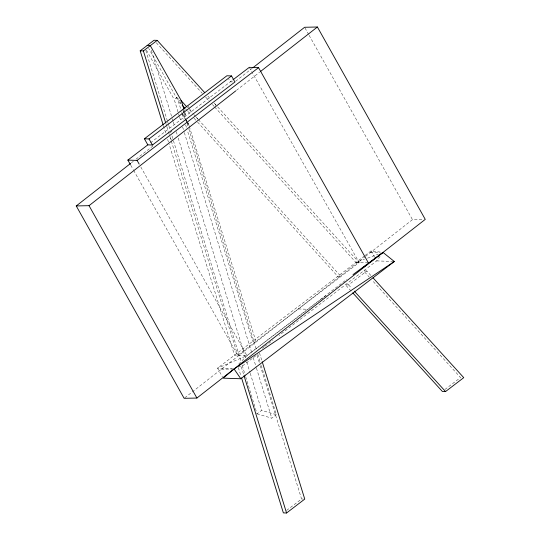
<?xml version="1.0" encoding="UTF-8"?>
<svg xmlns="http://www.w3.org/2000/svg" width="540" height="540" viewBox="0 0 540 540"><rect width="100%" height="100%" fill="white"/><g stroke="black" fill="none" stroke-linecap="round" stroke-linejoin="round"><path stroke-width="0.41" stroke-dasharray="2.7 2.03" d="M380.079 256.338L376.663 260.901L279.072 335.448M238.754 364.115L246.942 355.644L347.024 279.194M131.355 162.837L133.346 161.278M135.999 159.199L153.259 145.699M169.857 132.712L171.848 131.153M235.575 81.29L252.173 68.303M236.412 90.362L259.646 72.184M184.788 397.798L364.932 256.844M365.594 256.325L412.472 219.645L422.861 219.422M179.408 116.458L174.224 99.515L178.774 96.046M150.478 142.83L232.274 80.345M364.487 255.933L217.559 368.165L222.372 376.718M365.141 255.434L371.048 250.918L383.008 252.43M133.65 170.37L237.701 355.327L359.14 262.562L252.2 72.475M262.319 348.246L264.33 346.707M264.998 346.194L273.038 340.051M238.086 366.748L241.279 366.863L256.878 354.949M351.081 291.013L345.411 284.776L348.597 284.884L366.795 270.986L371.331 275.974M245.7 376.785L257.047 413.849L261.596 410.373L276.318 414.7L261.252 365.492M257.047 413.849L271.769 418.176L276.318 414.7M286.625 510.408L301.57 498.987L303.163 499.048M444.953 389.462L460.553 377.548L372.114 280.233M320.672 299.714L246.942 355.644L217.559 368.165L232.423 368.874M321.341 299.207L323.352 297.682M324.02 297.169L326.032 295.643M214.718 107.042L355.955 262.454L364.46 259.301M367.551 258.154L378.371 254.144M370.224 252.7L379.816 252.497M221.292 369.232L232.477 368.989M232.619 81.925L230.31 81.851L228.791 79.144M181.359 100.858L178.166 100.744L148.743 48.438M393.478 261.482L376.663 260.901L375.86 259.47M355.955 262.454L368.381 262.885M366.795 270.986L363.609 270.871L369.279 277.108M298.424 308.941L307.658 309.265M176.499 97.781L179.273 99.536M207.86 96.1L210.465 98.962M214.137 103.005L216.54 105.644M217.667 106.893L359.14 262.562M156.29 42.755L202.237 93.305M205.639 97.052L209.041 100.798M212.45 104.544L214.15 106.414M186.556 106.576L187.589 107.717M189.662 109.998L193.32 114.021M193.84 114.595L195.419 116.33M195.939 116.903L197.89 119.05M198.342 119.549L340.943 276.46L337.757 276.352L197.411 121.919M348.597 284.884L351.432 288.002M180.995 103.862L178.166 100.744L180.913 109.6M185.524 108.844L187.225 110.707M187.792 111.335L190.62 114.446M194.015 118.186L196.844 121.297M371.048 250.918L375.462 258.761M249.311 67.338L251.788 71.739M215.19 104.159L216.175 105.921M196.992 118.058L197.654 119.232M187.799 105.631L188.939 107.656M189.317 108.331L191.221 111.706M182.54 109.64L183.681 111.672M184.066 112.347L185.963 115.722M182.905 114.197L185.193 118.267M185.578 118.949L186.732 121.001M187.117 121.689L189.648 126.184M146.468 50.18L174.224 99.515M180.644 111.092L181.406 112.442M181.784 113.117L184.869 118.604M185.274 119.313L186.476 121.46M186.881 122.175L188.885 125.746M170.465 138.321L171.457 140.083M140.825 167.022L246.942 355.644L234.515 355.212L169.142 144.234M130.761 165.233L133.238 169.641M305.026 28.006L308.732 34.614M309.143 35.35L412.472 219.645M184.147 109.863L184.829 112.064M185.058 112.793L186.455 117.308M188.17 122.843L189.081 125.78M189.29 126.461L255.899 341.422L252.713 341.314L187.394 130.518M259.477 352.964L261.961 360.99M182.405 114.426L183.904 119.252M185.645 124.882L186.394 127.298M257.033 355.259L260.017 364.898M260.267 365.695L301.57 498.987M165.827 123.377L166.556 125.719M166.799 126.502L168.257 131.207M168.5 131.996L170.883 139.685M171.342 141.163L237.701 355.327M241.279 366.863L243.769 374.888M163.397 125.712L165.895 133.765M167.643 139.401L168.892 143.424M238.336 367.551L240.827 375.584M180.502 101.689L180.995 103.302M183.222 110.565L183.958 112.982M184.208 113.792L185.935 119.441M186.185 120.245L186.921 122.668M187.171 123.471L187.913 125.894M188.899 129.121L256.561 350.163M257.796 354.193L260.267 362.266M179.658 117.268L180.893 121.297M182.621 126.947L184.1 131.787M184.349 132.597L251.768 352.829M253.247 357.669L256.21 367.349M256.459 368.159L271.769 418.176M151.355 50.247L172.071 117.922M172.321 118.726L173.056 121.142M173.306 121.952L174.535 125.975M176.263 131.618L177.248 134.838M178.241 138.065L245.808 358.81M246.794 362.036L250 372.506M250.25 373.315L261.596 410.373M145.82 50.497L167.522 121.399M167.771 122.202L168.507 124.619M168.757 125.422L169.992 129.452M171.963 135.898L173.191 139.928M173.441 140.731L241.016 361.483M242.244 365.506L245.45 375.982"/><path stroke-width="0.81" d="M394.315 261.509L234.077 368.955L223.175 378.142L240.827 378.756L394.315 261.509L383.008 252.43L353.032 274.603M252.835 67.79L304.614 27.277L317.399 27L425.257 219.368L196.904 398.041L184.12 398.318L76.255 205.943L130.694 163.357M76.255 205.943L89.039 205.673L235.744 90.882M260.307 71.665L317.399 27M163.148 124.902L140.191 50.821L154.022 40.257L157.214 40.365L204.755 92.678M140.191 50.821L143.383 50.929L157.214 40.365M147.818 144.862L144.396 138.78L226.894 75.769L231.512 75.931L234.934 82.006L152.435 145.017L147.818 144.862L127.872 160.097L130.349 164.498M144.396 138.78L149.02 138.942L231.512 75.931M232.929 79.846L249.311 67.338L258.545 67.655L368.381 262.885M127.872 160.097L137.106 160.421L258.545 67.655M241.576 377.993L283.372 512.892L286.565 513L304.756 499.102L262.211 361.793M352.782 292.882L442.355 391.446L445.547 391.561L463.745 377.656L373.032 277.844M362.9 267.678L366.248 265.14M369.603 262.595L383.008 252.43M147.109 45.535L150.296 45.65L181.359 100.858L183.917 109.127L183.708 108.756M181.359 100.858L186.556 106.576M354.267 291.121L445.547 391.561M182.129 105.104L184.957 108.216M234.077 368.955L240.827 378.756M149.02 138.942L152.435 145.017M137.106 160.421L139.172 164.086M89.039 205.673L196.904 398.041M143.383 50.929L165.591 122.594M244.013 375.692L286.565 513"/></g></svg>
